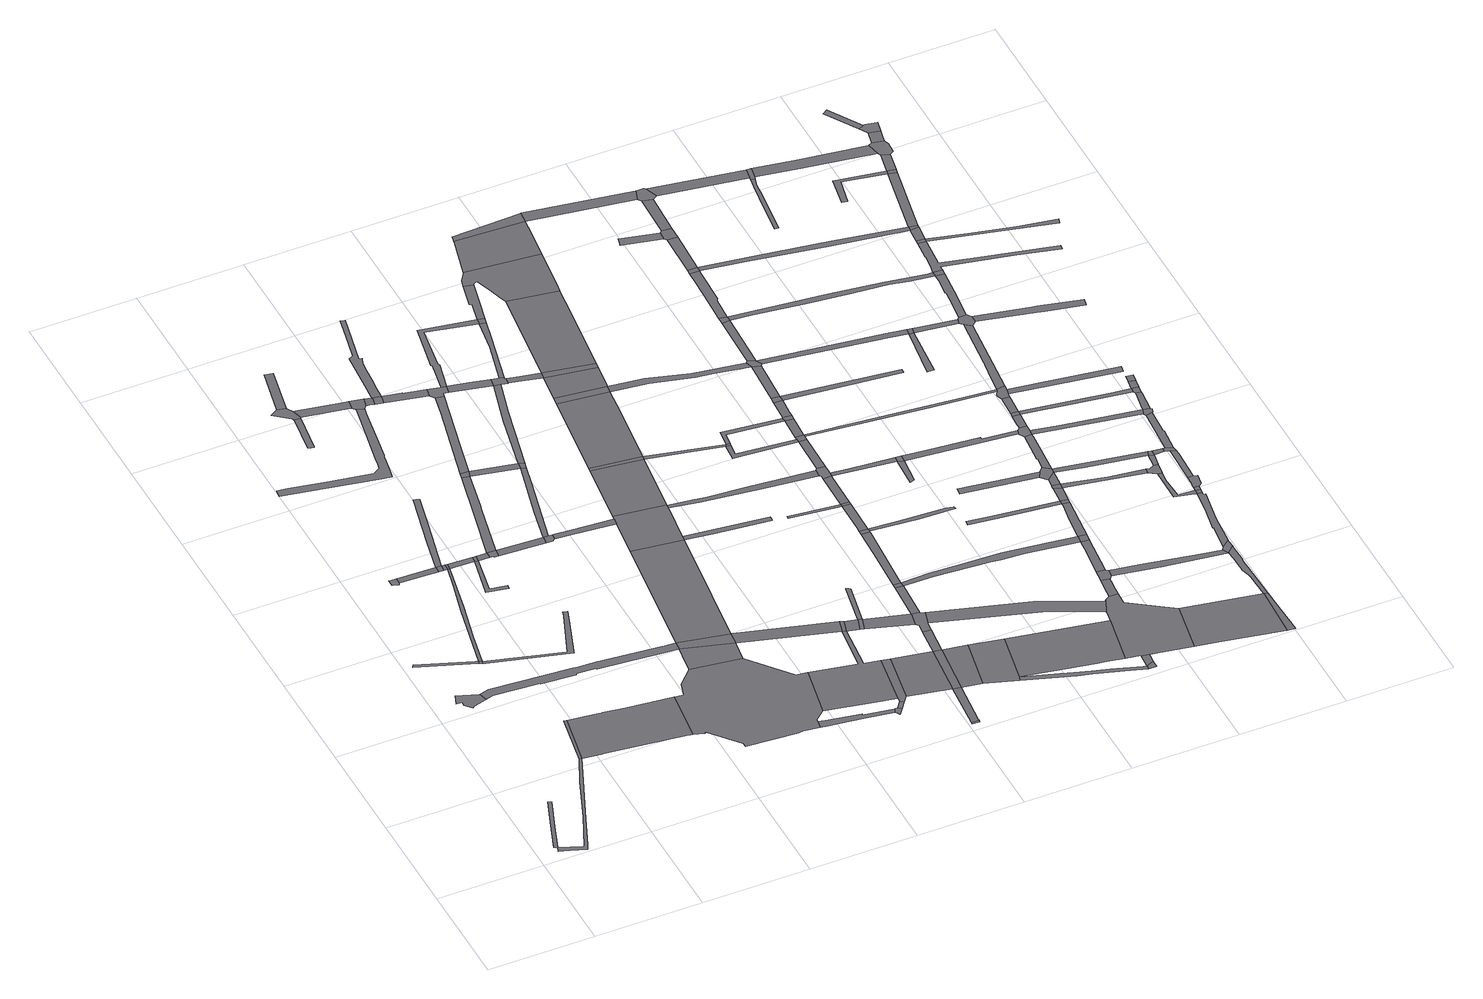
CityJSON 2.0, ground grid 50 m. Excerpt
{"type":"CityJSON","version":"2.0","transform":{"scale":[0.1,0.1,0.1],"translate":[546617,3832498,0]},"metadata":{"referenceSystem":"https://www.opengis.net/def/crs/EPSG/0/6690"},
"CityObjects":{
"road1":{"type":"Road","attributes":{"RoadStructureAttribute.sectionType":"1"},"geometry":[{"type":"MultiSurface","lod":"1","boundaries":[[[0,1,2,3,4,5,6]]]}]},
"road2":{"type":"Road","attributes":{"RoadStructureAttribute.sectionType":"1"},"geometry":[{"type":"MultiSurface","lod":"1","boundaries":[[[7,8,9,10,11,12,13,6,14,15,16,17,18,19,20]]]}]},
"road3":{"type":"Road","geometry":[{"type":"MultiSurface","lod":"1","boundaries":[[[21,22,23,24,25,26,27,28,29]]]}]},
"road4":{"type":"Road","attributes":{"RoadStructureAttribute.sectionType":"1"},"geometry":[{"type":"MultiSurface","lod":"1","boundaries":[[[30,31,32,33,34,35]]]}]},
"road5":{"type":"Road","geometry":[{"type":"MultiSurface","lod":"1","boundaries":[[[36,7,20,37,38]]]}]},
"road6":{"type":"Road","geometry":[{"type":"MultiSurface","lod":"1","boundaries":[[[35,34,39,40]]]}]},
"road7":{"type":"Road","geometry":[{"type":"MultiSurface","lod":"1","boundaries":[[[41,42,43,44,45,46]]]}]},
"road8":{"type":"Road","attributes":{"RoadStructureAttribute.sectionType":"1"},"geometry":[{"type":"MultiSurface","lod":"1","boundaries":[[[47,48,49,35,40,50,51,52]]]}]},
"road9":{"type":"Road","attributes":{"RoadStructureAttribute.sectionType":"1"},"geometry":[{"type":"MultiSurface","lod":"1","boundaries":[[[46,45,53,54,55,56]]]}]},
"road10":{"type":"Road","attributes":{"RoadStructureAttribute.sectionType":"1"},"geometry":[{"type":"MultiSurface","lod":"1","boundaries":[[[57,58,59,60,61,38,37,62,63,64,65,66,67,68]]]}]},
"road11":{"type":"Road","attributes":{"RoadStructureAttribute.sectionType":"1"},"geometry":[{"type":"MultiSurface","lod":"1","boundaries":[[[69,70,71,72,73,74,75,76,77,40,39]]]}]},
"road12":{"type":"Road","geometry":[{"type":"MultiSurface","lod":"1","boundaries":[[[56,55,78,79]]]}]},
"road13":{"type":"Road","attributes":{"RoadStructureAttribute.sectionType":"1"},"geometry":[{"type":"MultiSurface","lod":"1","boundaries":[[[80,81,82,83,84,85,86,87,88,29,28,89,90,91,92,93,94,95,96,97,98,99,100,101,102,103,104,105]]]}]},
"road14":{"type":"Road","attributes":{"RoadStructureAttribute.sectionType":"1"},"geometry":[{"type":"MultiSurface","lod":"1","boundaries":[[[106,79,78,47,107]]]}]},
"road15":{"type":"Road","geometry":[{"type":"MultiSurface","lod":"1","boundaries":[[[107,47,52,108]]]}]},
"road16":{"type":"Road","attributes":{"RoadStructureAttribute.sectionType":"1"},"geometry":[{"type":"MultiSurface","lod":"1","boundaries":[[[108,52,109,110,111]]]}]},
"road17":{"type":"Road","attributes":{"RoadStructureAttribute.sectionType":"1"},"geometry":[{"type":"MultiSurface","lod":"1","boundaries":[[[112,113,114,115,116,56,79]]]}]},
"road18":{"type":"Road","attributes":{"RoadStructureAttribute.sectionType":"1"},"geometry":[{"type":"MultiSurface","lod":"1","boundaries":[[[117,118,119,120,121,122,123,124,125,126,127,128,129,130,131,132,133,134,135,136,137]]]}]},
"road19":{"type":"Road","attributes":{"RoadStructureAttribute.sectionType":"1"},"geometry":[{"type":"MultiSurface","lod":"1","boundaries":[[[110,138,139,140,141,142,143]]]}]},
"road20":{"type":"Road","geometry":[{"type":"MultiSurface","lod":"1","boundaries":[[[111,110,143,144]]]}]},
"road21":{"type":"Road","geometry":[{"type":"MultiSurface","lod":"1","boundaries":[[[145,146,147,148,149,150]]]}]},
"road22":{"type":"Road","geometry":[{"type":"MultiSurface","lod":"1","boundaries":[[[151,152,153,154,145,150,155,156,157,158]]]}]},
"road23":{"type":"Road","attributes":{"RoadStructureAttribute.sectionType":"1"},"geometry":[{"type":"MultiSurface","lod":"1","boundaries":[[[159,144,143,160,161]]]}]},
"road24":{"type":"Road","geometry":[{"type":"MultiSurface","lod":"1","boundaries":[[[161,160,162,163,164,165,166]]]}]},
"road25":{"type":"Road","attributes":{"RoadStructureAttribute.sectionType":"1"},"geometry":[{"type":"MultiSurface","lod":"1","boundaries":[[[167,168,151,158]]]}]},
"road26":{"type":"Road","attributes":{"RoadStructureAttribute.sectionType":"1"},"geometry":[{"type":"MultiSurface","lod":"1","boundaries":[[[169,157,156,170,171,172]]]}]},
"road27":{"type":"Road","attributes":{"RoadStructureAttribute.sectionType":"1"},"geometry":[{"type":"MultiSurface","lod":"1","boundaries":[[[166,165,173,174]]]}]},
"road28":{"type":"Road","attributes":{"RoadStructureAttribute.sectionType":"1"},"geometry":[{"type":"MultiSurface","lod":"1","boundaries":[[[175,176,161,166,177,178,179]]]}]},
"road29":{"type":"Road","geometry":[{"type":"MultiSurface","lod":"1","boundaries":[[[180,181,182,183,184,185,68,67,186,187,188,189,190,191,192,193,194,195,196,197,198,199,200,201,202,203]]]}]},
"road30":{"type":"Road","geometry":[{"type":"MultiSurface","lod":"1","boundaries":[[[204,172,171,205,117,137,206,207,208]]]}]},
"road31":{"type":"Road","geometry":[{"type":"MultiSurface","lod":"1","boundaries":[[[174,173,209,210,211,212,213,214,215,216]]]}]},
"road32":{"type":"Road","geometry":[{"type":"MultiSurface","lod":"1","boundaries":[[[217,175,179,218]]]}]},
"road33":{"type":"Road","attributes":{"function":"3","RoadStructureAttribute.sectionType":"1"},"geometry":[{"type":"MultiSurface","lod":"1","boundaries":[[[104,219,180,203,220,221]]]}]},
"road34":{"type":"Road","attributes":{"RoadStructureAttribute.sectionType":"1"},"geometry":[{"type":"MultiSurface","lod":"1","boundaries":[[[208,207,222,223,224]]]}]},
"road35":{"type":"Road","geometry":[{"type":"MultiSurface","lod":"1","boundaries":[[[105,104,221,225]]]}]},
"road36":{"type":"Road","geometry":[{"type":"MultiSurface","lod":"1","boundaries":[[[224,223,226,227]]]}]},
"road37":{"type":"Road","attributes":{"RoadStructureAttribute.sectionType":"1"},"geometry":[{"type":"MultiSurface","lod":"1","boundaries":[[[228,229,174,216,230,231,232]]]}]},
"road38":{"type":"Road","attributes":{"RoadStructureAttribute.sectionType":"1"},"geometry":[{"type":"MultiSurface","lod":"1","boundaries":[[[218,179,228,233]]]}]},
"road39":{"type":"Road","attributes":{"RoadStructureAttribute.sectionType":"1"},"geometry":[{"type":"MultiSurface","lod":"1","boundaries":[[[234,235,217,218,236,237]]]}]},
"road40":{"type":"Road","attributes":{"RoadStructureAttribute.sectionType":"1"},"geometry":[{"type":"MultiSurface","lod":"1","boundaries":[[[238,239,215,214,240,241,242,243]]]}]},
"road41":{"type":"Road","attributes":{"RoadStructureAttribute.sectionType":"1"},"geometry":[{"type":"MultiSurface","lod":"1","boundaries":[[[244,245,227,226,246,247]]]}]},
"road42":{"type":"Road","attributes":{"RoadStructureAttribute.sectionType":"1"},"geometry":[{"type":"MultiSurface","lod":"1","boundaries":[[[248,249,250,251,252,253,254,255,256,257,258,259,260,261,262,263,264,265,266,224,227]]]}]},
"road43":{"type":"Road","attributes":{"function":"3","RoadStructureAttribute.sectionType":"1"},"geometry":[{"type":"MultiSurface","lod":"1","boundaries":[[[267,268,105,225,269,270,271,272]]]}]},
"road44":{"type":"Road","geometry":[{"type":"MultiSurface","lod":"1","boundaries":[[[273,274,275,196,195,276,277,278,279,280]]]}]},
"road45":{"type":"Road","geometry":[{"type":"MultiSurface","lod":"1","boundaries":[[[233,228,232,281]]]}]},
"road46":{"type":"Road","geometry":[{"type":"MultiSurface","lod":"1","boundaries":[[[247,246,282,234,237,283,284,285,286,287]]]}]},
"road47":{"type":"Road","attributes":{"RoadStructureAttribute.sectionType":"1"},"geometry":[{"type":"MultiSurface","lod":"1","boundaries":[[[288,289,290,200,199,291,292,293,294,295,296]]]}]},
"road48":{"type":"Road","attributes":{"RoadStructureAttribute.sectionType":"1"},"geometry":[{"type":"MultiSurface","lod":"1","boundaries":[[[297,225,221,298,299,288,300]]]}]},
"road49":{"type":"Road","geometry":[{"type":"MultiSurface","lod":"1","boundaries":[[[301,280,279,302,303,304,305]]]}]},
"road50":{"type":"Road","geometry":[{"type":"MultiSurface","lod":"1","boundaries":[[[306,243,242,307,267,272,308,309,310,311,312,313]]]}]},
"road51":{"type":"Road","attributes":{"RoadStructureAttribute.sectionType":"1"},"geometry":[{"type":"MultiSurface","lod":"1","boundaries":[[[314,315,233,281,316,317,318]]]}]},
"road52":{"type":"Road","attributes":{"RoadStructureAttribute.sectionType":"1"},"geometry":[{"type":"MultiSurface","lod":"1","boundaries":[[[319,305,304,320]]]}]},
"road53":{"type":"Road","attributes":{"RoadStructureAttribute.sectionType":"1"},"geometry":[{"type":"MultiSurface","lod":"1","boundaries":[[[321,322,286,285,323,324,325]]]}]},
"road54":{"type":"Road","attributes":{"function":"3","RoadStructureAttribute.sectionType":"1"},"geometry":[{"type":"MultiSurface","lod":"1","boundaries":[[[326,306,313,327,328]]]}]},
"road55":{"type":"Road","geometry":[{"type":"MultiSurface","lod":"1","boundaries":[[[293,292,329,319,320,330,331,332]]]}]},
"road56":{"type":"Road","geometry":[{"type":"MultiSurface","lod":"1","boundaries":[[[333,325,324,314,318,334,335,336,337,338,339]]]}]},
"road57":{"type":"Road","attributes":{"RoadStructureAttribute.sectionType":"1"},"geometry":[{"type":"MultiSurface","lod":"1","boundaries":[[[340,341,342,343,344,287,286,345,346,347,348,349,350,351]]]}]},
"road58":{"type":"Road","geometry":[{"type":"MultiSurface","lod":"1","boundaries":[[[352,326,328,353]]]}]},
"road59":{"type":"Road","geometry":[{"type":"MultiSurface","lod":"1","boundaries":[[[300,288,296,354]]]}]},
"road60":{"type":"Road","geometry":[{"type":"MultiSurface","lod":"1","boundaries":[[[355,356,357,358]]]}]},
"road61":{"type":"Road","attributes":{"RoadStructureAttribute.sectionType":"1"},"geometry":[{"type":"MultiSurface","lod":"1","boundaries":[[[359,354,296,360,361,362]]]}]},
"road62":{"type":"Road","attributes":{"RoadStructureAttribute.sectionType":"1"},"geometry":[{"type":"MultiSurface","lod":"1","boundaries":[[[332,331,363,364,365]]]}]},
"road63":{"type":"Road","attributes":{"RoadStructureAttribute.sectionType":"1"},"geometry":[{"type":"MultiSurface","lod":"1","boundaries":[[[364,366,355,358,367,368,369]]]}]},
"road64":{"type":"Road","attributes":{"RoadStructureAttribute.sectionType":"1"},"geometry":[{"type":"MultiSurface","lod":"1","boundaries":[[[370,371,372,373,308,272]]]}]},
"road65":{"type":"Road","geometry":[{"type":"MultiSurface","lod":"1","boundaries":[[[362,361,374,375]]]}]},
"road66":{"type":"Road","attributes":{"RoadStructureAttribute.sectionType":"1"},"geometry":[{"type":"MultiSurface","lod":"1","boundaries":[[[376,377,378,336,335,379,380,381,382]]]}]},
"road67":{"type":"Road","attributes":{"function":"3","RoadStructureAttribute.sectionType":"1"},"geometry":[{"type":"MultiSurface","lod":"1","boundaries":[[[383,384,352,353,385,386]]]}]},
"road68":{"type":"Road","attributes":{"RoadStructureAttribute.sectionType":"1"},"geometry":[{"type":"MultiSurface","lod":"1","boundaries":[[[350,387,388,339,338,389,390]]]}]},
"road69":{"type":"Road","geometry":[{"type":"MultiSurface","lod":"1","boundaries":[[[391,392,393,394,362,375]]]}]},
"road70":{"type":"Road","geometry":[{"type":"MultiSurface","lod":"1","boundaries":[[[365,364,369,395,396]]]}]},
"road71":{"type":"Road","attributes":{"RoadStructureAttribute.sectionType":"1"},"geometry":[{"type":"MultiSurface","lod":"1","boundaries":[[[375,374,397,398]]]}]},
"road72":{"type":"Road","geometry":[{"type":"MultiSurface","lod":"1","boundaries":[[[399,400,383,386,401,402]]]}]},
"road73":{"type":"Road","geometry":[{"type":"MultiSurface","lod":"1","boundaries":[[[351,350,390,403]]]}]},
"road74":{"type":"Road","attributes":{"function":"3","RoadStructureAttribute.sectionType":"1"},"geometry":[{"type":"MultiSurface","lod":"1","boundaries":[[[381,399,402,404,405]]]}]},
"road75":{"type":"Road","attributes":{"RoadStructureAttribute.sectionType":"1"},"geometry":[{"type":"MultiSurface","lod":"1","boundaries":[[[395,369,406,407]]]}]},
"road76":{"type":"Road","attributes":{"RoadStructureAttribute.sectionType":"1"},"geometry":[{"type":"MultiSurface","lod":"1","boundaries":[[[408,409,396,395,410]]]}]},
"road77":{"type":"Road","attributes":{"RoadStructureAttribute.sectionType":"1"},"geometry":[{"type":"MultiSurface","lod":"1","boundaries":[[[411,412,413,414,415,351,403,416,417]]]}]},
"road78":{"type":"Road","geometry":[{"type":"MultiSurface","lod":"1","boundaries":[[[382,381,405,418]]]}]},
"road79":{"type":"Road","attributes":{"RoadStructureAttribute.sectionType":"1"},"geometry":[{"type":"MultiSurface","lod":"1","boundaries":[[[353,328,419,420,421]]]}]},
"road80":{"type":"Road","attributes":{"RoadStructureAttribute.sectionType":"1"},"geometry":[{"type":"MultiSurface","lod":"1","boundaries":[[[422,423,424,425,312,311,426,427,428,429]]]}]},
"road81":{"type":"Road","geometry":[{"type":"MultiSurface","lod":"1","boundaries":[[[398,397,430,408,410,431,432,433,434,435]]]}]},
"road82":{"type":"Road","attributes":{"RoadStructureAttribute.sectionType":"1"},"geometry":[{"type":"MultiSurface","lod":"1","boundaries":[[[436,435,434,437,438]]]}]},
"road83":{"type":"Road","geometry":[{"type":"MultiSurface","lod":"1","boundaries":[[[407,406,439,440,441]]]}]},
"road84":{"type":"Road","attributes":{"function":"3","RoadStructureAttribute.sectionType":"1"},"geometry":[{"type":"MultiSurface","lod":"1","boundaries":[[[442,443,444,445,382,418,446,447,448,449,450]]]}]},
"road85":{"type":"Road","geometry":[{"type":"MultiSurface","lod":"1","boundaries":[[[451,436,438,452]]]}]},
"road86":{"type":"Road","geometry":[{"type":"MultiSurface","lod":"1","boundaries":[[[453,454,455,456,457,458]]]}]},
"road87":{"type":"Road","attributes":{"RoadStructureAttribute.sectionType":"1"},"geometry":[{"type":"MultiSurface","lod":"1","boundaries":[[[459,460,451,452,461,462]]]}]},
"road88":{"type":"Road","geometry":[{"type":"MultiSurface","lod":"1","boundaries":[[[421,420,463,464]]]}]},
"road89":{"type":"Road","attributes":{"function":"3","RoadStructureAttribute.sectionType":"1"},"geometry":[{"type":"MultiSurface","lod":"1","boundaries":[[[465,466,467,411,417,468,469,470,471,472,442,450,473,474,475,476]]]}]},
"road90":{"type":"Road","geometry":[{"type":"MultiSurface","lod":"1","boundaries":[[[477,459,462,478,479]]]}]},
"road91":{"type":"Road","attributes":{"RoadStructureAttribute.sectionType":"1"},"geometry":[{"type":"MultiSurface","lod":"1","boundaries":[[[457,480,477,479,481]]]}]},
"road92":{"type":"Road","attributes":{"RoadStructureAttribute.sectionType":"1"},"geometry":[{"type":"MultiSurface","lod":"1","boundaries":[[[420,482,483,484,485,463]]]}]},
"road93":{"type":"Road","geometry":[{"type":"MultiSurface","lod":"1","boundaries":[[[486,487,488,465,476,489,490,491,492]]]}]},
"road94":{"type":"Road","geometry":[{"type":"MultiSurface","lod":"1","boundaries":[[[458,457,481,493]]]}]},
"road95":{"type":"Road","attributes":{"RoadStructureAttribute.sectionType":"1"},"geometry":[{"type":"MultiSurface","lod":"1","boundaries":[[[494,495,496,497,498,440,439,499,500,501,502,503,504]]]}]},
"road96":{"type":"Road","attributes":{"RoadStructureAttribute.sectionType":"1"},"geometry":[{"type":"MultiSurface","lod":"1","boundaries":[[[505,506,402,401,507,508,509,510,511]]]}]},
"road97":{"type":"Road","attributes":{"RoadStructureAttribute.sectionType":"1"},"geometry":[{"type":"MultiSurface","lod":"1","boundaries":[[[512,458,493,513,514]]]}]},
"road98":{"type":"Road","attributes":{"RoadStructureAttribute.sectionType":"1"},"geometry":[{"type":"MultiSurface","lod":"1","boundaries":[[[515,421,464,516,517,518]]]}]},
"road99":{"type":"Road","geometry":[{"type":"MultiSurface","lod":"1","boundaries":[[[519,520,521,486,492]]]}]},
"road100":{"type":"Road","geometry":[{"type":"MultiSurface","lod":"1","boundaries":[[[522,523,524,429,428,525,526,512,514,527,528,529]]]}]},
"road101":{"type":"Road","attributes":{"RoadStructureAttribute.sectionType":"1"},"geometry":[{"type":"MultiSurface","lod":"1","boundaries":[[[441,440,530,531,532,533,534,535]]]}]},
"road102":{"type":"Road","attributes":{"RoadStructureAttribute.sectionType":"1"},"geometry":[{"type":"MultiSurface","lod":"1","boundaries":[[[536,537,432,431,538,539,540,541,542]]]}]},
"road103":{"type":"Road","attributes":{"RoadStructureAttribute.sectionType":"1"},"geometry":[{"type":"MultiSurface","lod":"1","boundaries":[[[483,543,522,529,544]]]}]},
"road104":{"type":"Road","geometry":[{"type":"MultiSurface","lod":"1","boundaries":[[[545,484,483,544,546,547,548]]]}]},
"road105":{"type":"Road","attributes":{"RoadStructureAttribute.sectionType":"1"},"geometry":[{"type":"MultiSurface","lod":"1","boundaries":[[[549,550,551,552,553,479,478]]]}]},
"road106":{"type":"Road","attributes":{"RoadStructureAttribute.sectionType":"1"},"geometry":[{"type":"MultiSurface","lod":"1","boundaries":[[[517,554,545,548,555,556]]]}]},
"road107":{"type":"Road","geometry":[{"type":"MultiSurface","lod":"1","boundaries":[[[557,518,517,556,558]]]}]},
"road108":{"type":"Road","attributes":{"RoadStructureAttribute.sectionType":"1"},"geometry":[{"type":"MultiSurface","lod":"1","boundaries":[[[559,560,561,562,563,452,438,564,565,566,567,568,569,570]]]}]},
"road109":{"type":"Road","attributes":{"RoadStructureAttribute.sectionType":"1"},"geometry":[{"type":"MultiSurface","lod":"1","boundaries":[[[571,572,557,558,573,574]]]}]},
"road110":{"type":"Road","attributes":{"RoadStructureAttribute.sectionType":"1"},"geometry":[{"type":"MultiSurface","lod":"1","boundaries":[[[575,527,514,576,577]]]}]},
"road111":{"type":"Road","geometry":[{"type":"MultiSurface","lod":"1","boundaries":[[[578,571,574,579]]]}]},
"road112":{"type":"Road","geometry":[{"type":"MultiSurface","lod":"1","boundaries":[[[580,504,503,581]]]}]},
"road113":{"type":"Road","attributes":{"RoadStructureAttribute.sectionType":"1"},"geometry":[{"type":"MultiSurface","lod":"1","boundaries":[[[510,578,579,582]]]}]},
"road114":{"type":"Road","attributes":{"RoadStructureAttribute.sectionType":"1"},"geometry":[{"type":"MultiSurface","lod":"1","boundaries":[[[583,584,504,580,585]]]}]},
"road115":{"type":"Road","geometry":[{"type":"MultiSurface","lod":"1","boundaries":[[[586,587,588,511,510,582,589,590,591]]]}]},
"road116":{"type":"Road","geometry":[{"type":"MultiSurface","lod":"1","boundaries":[[[576,592,593,594]]]}]},
"road117":{"type":"Road","geometry":[{"type":"MultiSurface","lod":"1","boundaries":[[[577,576,594,595]]]}]},
"road118":{"type":"Road","attributes":{"RoadStructureAttribute.sectionType":"1"},"geometry":[{"type":"MultiSurface","lod":"1","boundaries":[[[596,597,586,591]]]}]},
"road119":{"type":"Road","geometry":[{"type":"MultiSurface","lod":"1","boundaries":[[[598,597,596,599]]]}]},
"road120":{"type":"Road","geometry":[{"type":"MultiSurface","lod":"1","boundaries":[[[600,542,541,601,602,535,534,603,583,585,604,605,606,607,608,609,610,611,612,613]]]}]},
"road121":{"type":"Road","attributes":{"RoadStructureAttribute.sectionType":"1"},"geometry":[{"type":"MultiSurface","lod":"1","boundaries":[[[614,519,492,615,616]]]}]},
"road122":{"type":"Road","geometry":[{"type":"MultiSurface","lod":"1","boundaries":[[[617,618,619,600,613,620,621,622,623]]]}]},
"road123":{"type":"Road","attributes":{"RoadStructureAttribute.sectionType":"1"},"geometry":[{"type":"MultiSurface","lod":"1","boundaries":[[[624,625,626,627,598,599,628,629,630,631,632,633,634,635]]]}]},
"road124":{"type":"Road","attributes":{"RoadStructureAttribute.sectionType":"1"},"geometry":[{"type":"MultiSurface","lod":"1","boundaries":[[[636,637,638,639,640,641,642]]]}]},
"road125":{"type":"Road","geometry":[{"type":"MultiSurface","lod":"1","boundaries":[[[643,644,645,646,647]]]}]},
"road126":{"type":"Road","attributes":{"RoadStructureAttribute.sectionType":"1"},"geometry":[{"type":"MultiSurface","lod":"1","boundaries":[[[648,649,650,651,579,574]]]}]},
"road127":{"type":"Road","geometry":[{"type":"MultiSurface","lod":"1","boundaries":[[[652,653,617,623,654,655,656,657,658]]]}]},
"road128":{"type":"Road","geometry":[{"type":"MultiSurface","lod":"1","boundaries":[[[659,624,635,660]]]}]},
"road129":{"type":"Road","attributes":{"RoadStructureAttribute.sectionType":"1"},"geometry":[{"type":"MultiSurface","lod":"1","boundaries":[[[569,661,652,658,662,663]]]}]},
"road130":{"type":"Road","attributes":{"RoadStructureAttribute.sectionType":"1"},"geometry":[{"type":"MultiSurface","lod":"1","boundaries":[[[664,659,660,665,666]]]}]},
"road131":{"type":"Road","attributes":{"RoadStructureAttribute.sectionType":"1"},"geometry":[{"type":"MultiSurface","lod":"1","boundaries":[[[667,668,669,548,547,670,671,672,673]]]}]},
"road132":{"type":"Road","attributes":{"RoadStructureAttribute.sectionType":"1"},"geometry":[{"type":"MultiSurface","lod":"1","boundaries":[[[674,675,676,677]]]}]},
"road133":{"type":"Road","geometry":[{"type":"MultiSurface","lod":"1","boundaries":[[[570,569,663,678]]]}]},
"road134":{"type":"Road","geometry":[{"type":"MultiSurface","lod":"1","boundaries":[[[679,647,646,664,666,680]]]}]},
"road135":{"type":"Road","attributes":{"RoadStructureAttribute.sectionType":"1"},"geometry":[{"type":"MultiSurface","lod":"1","boundaries":[[[681,682,683,595,594,684,685]]]}]},
"road136":{"type":"Road","attributes":{"RoadStructureAttribute.sectionType":"1"},"geometry":[{"type":"MultiSurface","lod":"1","boundaries":[[[686,590,589,687,688,689]]]}]},
"road137":{"type":"Road","attributes":{"RoadStructureAttribute.sectionType":"1"},"geometry":[{"type":"MultiSurface","lod":"1","boundaries":[[[641,690,691,570,678,692,693]]]}]},
"road138":{"type":"Road","attributes":{"RoadStructureAttribute.sectionType":"1"},"geometry":[{"type":"MultiSurface","lod":"1","boundaries":[[[694,679,680,695]]]}]},
"road139":{"type":"Road","geometry":[{"type":"MultiSurface","lod":"1","boundaries":[[[616,615,694,695,696,697,698,699]]]}]},
"road140":{"type":"Road","geometry":[{"type":"MultiSurface","lod":"1","boundaries":[[[642,641,693,700]]]}]},
"road141":{"type":"Road","attributes":{"RoadStructureAttribute.sectionType":"1"},"geometry":[{"type":"MultiSurface","lod":"1","boundaries":[[[701,609,608,607,606,702,703,704,705]]]}]},
"road142":{"type":"Road","attributes":{"RoadStructureAttribute.sectionType":"1"},"geometry":[{"type":"MultiSurface","lod":"1","boundaries":[[[706,642,700,707]]]}]},
"road143":{"type":"Road","geometry":[{"type":"MultiSurface","lod":"1","boundaries":[[[708,709,706,707,710]]]}]},
"road144":{"type":"Road","attributes":{"RoadStructureAttribute.sectionType":"1"},"geometry":[{"type":"MultiSurface","lod":"1","boundaries":[[[711,712,708,710]]]}]},
"road145":{"type":"Road","geometry":[{"type":"MultiSurface","lod":"1","boundaries":[[[713,677,676,712,711,714]]]}]},
"road146":{"type":"Road","attributes":{"RoadStructureAttribute.sectionType":"1"},"geometry":[{"type":"MultiSurface","lod":"1","boundaries":[[[715,716,717,656,655,718,719,720]]]}]},
"road147":{"type":"Road","attributes":{"RoadStructureAttribute.sectionType":"1"},"geometry":[{"type":"MultiSurface","lod":"1","boundaries":[[[721,722,723,713,714,724,725]]]}]},
"road148":{"type":"Road","attributes":{"RoadStructureAttribute.sectionType":"1"},"geometry":[{"type":"MultiSurface","lod":"1","boundaries":[[[726,727,728,599,596,729,730,731,732,733,734,735]]]}]},
"road149":{"type":"Road","geometry":[{"type":"MultiSurface","lod":"1","boundaries":[[[736,685,684,721,725,737,738]]]}]},
"road150":{"type":"Road","geometry":[{"type":"MultiSurface","lod":"1","boundaries":[[[739,740,741,742]]]}]},
"road151":{"type":"Road","geometry":[{"type":"MultiSurface","lod":"1","boundaries":[[[705,704,743,744]]]}]},
"road152":{"type":"Road","attributes":{"RoadStructureAttribute.sectionType":"1"},"geometry":[{"type":"MultiSurface","lod":"1","boundaries":[[[745,746,736,738,747,748]]]}]},
"road153":{"type":"Road","attributes":{"RoadStructureAttribute.sectionType":"1"},"geometry":[{"type":"MultiSurface","lod":"1","boundaries":[[[697,696,749,750]]]}]},
"road154":{"type":"Road","geometry":[{"type":"MultiSurface","lod":"1","boundaries":[[[751,745,748,752]]]}]},
"road155":{"type":"Road","attributes":{"RoadStructureAttribute.sectionType":"1"},"geometry":[{"type":"MultiSurface","lod":"1","boundaries":[[[753,710,707,754,755,756]]]}]},
"road156":{"type":"Road","attributes":{"RoadStructureAttribute.sectionType":"1"},"geometry":[{"type":"MultiSurface","lod":"1","boundaries":[[[757,751,752,758,759]]]}]},
"road157":{"type":"Road","geometry":[{"type":"MultiSurface","lod":"1","boundaries":[[[689,688,742,741,760]]]}]},
"road158":{"type":"Road","attributes":{"RoadStructureAttribute.sectionType":"1"},"geometry":[{"type":"MultiSurface","lod":"1","boundaries":[[[761,762,660,635,763,764,765,766,767]]]}]},
"road159":{"type":"Road","geometry":[{"type":"MultiSurface","lod":"1","boundaries":[[[768,769,673,672,770,771,757,759,772,773]]]}]},
"road160":{"type":"Road","attributes":{"RoadStructureAttribute.sectionType":"1"},"geometry":[{"type":"MultiSurface","lod":"1","boundaries":[[[774,775,776,777,778,779,780,719,781,782,783,784,705,744]]]}]},
"road161":{"type":"Road","attributes":{"RoadStructureAttribute.sectionType":"1"},"geometry":[{"type":"MultiSurface","lod":"1","boundaries":[[[785,714,711,786,787,788]]]}]},
"road162":{"type":"Road","geometry":[{"type":"MultiSurface","lod":"1","boundaries":[[[789,790,791,720,719,780,792]]]}]},
"road163":{"type":"Road","attributes":{"RoadStructureAttribute.sectionType":"1"},"geometry":[{"type":"MultiSurface","lod":"1","boundaries":[[[793,794,795,796,797,798,799,800,801]]]}]},
"road164":{"type":"Road","attributes":{"RoadStructureAttribute.sectionType":"1"},"geometry":[{"type":"MultiSurface","lod":"1","boundaries":[[[802,760,741,803,804,805,806]]]}]},
"road165":{"type":"Road","attributes":{"RoadStructureAttribute.sectionType":"1"},"geometry":[{"type":"MultiSurface","lod":"1","boundaries":[[[807,808,809,810,811,812,673,769,813]]]}]},
"road166":{"type":"Road","attributes":{"RoadStructureAttribute.sectionType":"1"},"geometry":[{"type":"MultiSurface","lod":"1","boundaries":[[[814,815,816,817,818,791,790,819,820,821,822]]]}]},
"road167":{"type":"Road","attributes":{"RoadStructureAttribute.sectionType":"1"},"geometry":[{"type":"MultiSurface","lod":"1","boundaries":[[[823,824,737,725,825,826,827]]]}]},
"road168":{"type":"Road","geometry":[{"type":"MultiSurface","lod":"1","boundaries":[[[828,829,756,755,830,831,832]]]}]},
"road169":{"type":"Road","geometry":[{"type":"MultiSurface","lod":"1","boundaries":[[[750,749,793,801,833,834]]]}]},
"road170":{"type":"Road","attributes":{"RoadStructureAttribute.sectionType":"1"},"geometry":[{"type":"MultiSurface","lod":"1","boundaries":[[[830,835,836,814,837,838,839,840,831]]]}]},
"road171":{"type":"Road","attributes":{"RoadStructureAttribute.sectionType":"1"},"geometry":[{"type":"MultiSurface","lod":"1","boundaries":[[[787,828,832,841]]]}]},
"road172":{"type":"Road","attributes":{"RoadStructureAttribute.sectionType":"1"},"geometry":[{"type":"MultiSurface","lod":"1","boundaries":[[[842,843,752,748,844,845,846]]]}]},
"road173":{"type":"Road","geometry":[{"type":"MultiSurface","lod":"1","boundaries":[[[847,848,849,850,806,805,807,813,851,852,853,854]]]}]},
"road174":{"type":"Road","geometry":[{"type":"MultiSurface","lod":"1","boundaries":[[[837,814,822,855]]]}]},
"road175":{"type":"Road","attributes":{"RoadStructureAttribute.sectionType":"1"},"geometry":[{"type":"MultiSurface","lod":"1","boundaries":[[[856,857,837,855,858,859]]]}]},
"road176":{"type":"Road","geometry":[{"type":"MultiSurface","lod":"1","boundaries":[[[788,787,841,860]]]}]},
"road177":{"type":"Road","geometry":[{"type":"MultiSurface","lod":"1","boundaries":[[[861,862,863,864,865,856,859,866,867,868,869]]]}]},
"road178":{"type":"Road","attributes":{"RoadStructureAttribute.sectionType":"1"},"geometry":[{"type":"MultiSurface","lod":"1","boundaries":[[[860,841,870,871]]]}]},
"road179":{"type":"Road","attributes":{"RoadStructureAttribute.sectionType":"1"},"geometry":[{"type":"MultiSurface","lod":"1","boundaries":[[[872,773,772,873,874]]]}]},
"road180":{"type":"Road","attributes":{"RoadStructureAttribute.sectionType":"1"},"geometry":[{"type":"MultiSurface","lod":"1","boundaries":[[[875,861,869,876,877]]]}]},
"road181":{"type":"Road","attributes":{"RoadStructureAttribute.sectionType":"1"},"geometry":[{"type":"MultiSurface","lod":"1","boundaries":[[[734,878,879,880,881,850,849,882,883,884]]]}]},
"road182":{"type":"Road","geometry":[{"type":"MultiSurface","lod":"1","boundaries":[[[871,870,875,877,885,886,887]]]}]},
"road183":{"type":"Road","geometry":[{"type":"MultiSurface","lod":"1","boundaries":[[[735,734,884,888]]]}]},
"road184":{"type":"Road","attributes":{"RoadStructureAttribute.sectionType":"1"},"geometry":[{"type":"MultiSurface","lod":"1","boundaries":[[[889,890,891,892,893,894,887,886]]]}]},
"road185":{"type":"Road","geometry":[{"type":"MultiSurface","lod":"1","boundaries":[[[827,826,893,892,895,896,897]]]}]},
"road186":{"type":"Road","geometry":[{"type":"MultiSurface","lod":"1","boundaries":[[[898,899,900,901]]]}]},
"road187":{"type":"Road","attributes":{"RoadStructureAttribute.sectionType":"1"},"geometry":[{"type":"MultiSurface","lod":"1","boundaries":[[[902,834,833,903,904,905,906,907]]]}]},
"road188":{"type":"Road","attributes":{"RoadStructureAttribute.sectionType":"1"},"geometry":[{"type":"MultiSurface","lod":"1","boundaries":[[[908,909,827,897,910,911]]]}]},
"road189":{"type":"Road","attributes":{"RoadStructureAttribute.sectionType":"1"},"geometry":[{"type":"MultiSurface","lod":"1","boundaries":[[[912,913,766,914,898,901]]]}]},
"road190":{"type":"Road","geometry":[{"type":"MultiSurface","lod":"1","boundaries":[[[767,766,913,915]]]}]},
"road191":{"type":"Road","geometry":[{"type":"MultiSurface","lod":"1","boundaries":[[[846,845,908,911,916]]]}]},
"road192":{"type":"Road","attributes":{"RoadStructureAttribute.sectionType":"1"},"geometry":[{"type":"MultiSurface","lod":"1","boundaries":[[[917,918,919,854,853,920,921,922,923]]]}]},
"road193":{"type":"Road","attributes":{"RoadStructureAttribute.sectionType":"1"},"geometry":[{"type":"MultiSurface","lod":"1","boundaries":[[[924,846,916,925,926]]]}]},
"road194":{"type":"Road","attributes":{"RoadStructureAttribute.sectionType":"1"},"geometry":[{"type":"MultiSurface","lod":"1","boundaries":[[[927,928,929,930,931,932,933,934]]]}]},
"road195":{"type":"Road","geometry":[{"type":"MultiSurface","lod":"1","boundaries":[[[935,924,926,936]]]}]},
"road196":{"type":"Road","attributes":{"RoadStructureAttribute.sectionType":"1"},"geometry":[{"type":"MultiSurface","lod":"1","boundaries":[[[933,937,938,767,915,939]]]}]},
"road197":{"type":"Road","attributes":{"RoadStructureAttribute.sectionType":"1"},"geometry":[{"type":"MultiSurface","lod":"1","boundaries":[[[899,940,941,942,943,735,888,944,945,946,947,948,949,950,900]]]}]},
"road198":{"type":"Road","geometry":[{"type":"MultiSurface","lod":"1","boundaries":[[[934,933,939,951]]]}]},
"road199":{"type":"Road","attributes":{"RoadStructureAttribute.sectionType":"1"},"geometry":[{"type":"MultiSurface","lod":"1","boundaries":[[[952,934,951,953]]]}]},
"road200":{"type":"Road","attributes":{"RoadStructureAttribute.sectionType":"1"},"geometry":[{"type":"MultiSurface","lod":"1","boundaries":[[[954,955,901,900,956,957,958]]]}]},
"road201":{"type":"Road","geometry":[{"type":"MultiSurface","lod":"1","boundaries":[[[959,907,906,952,953,960,961,962]]]}]},
"road202":{"type":"Road","attributes":{"RoadStructureAttribute.sectionType":"1"},"geometry":[{"type":"MultiSurface","lod":"1","boundaries":[[[963,964,965,966,967]]]}]},
"road203":{"type":"Road","attributes":{"RoadStructureAttribute.sectionType":"1"},"geometry":[{"type":"MultiSurface","lod":"1","boundaries":[[[968,959,962,969,970]]]}]},
"road204":{"type":"Road","geometry":[{"type":"MultiSurface","lod":"1","boundaries":[[[971,967,966,968,970,972]]]}]}
},
"vertices":[
[147,202,0],[203,351,0],[195,354,0],[188,357,0],[142,240,0],[86,87,0],[101,77,0],
[424,550,0],[366,418,0],[365,417,0],[282,211,0],[207,39,0],[206,38,0],[203,39,0],[93,56,0],[115,48,0],[140,39,0],[211,13,0],[222,39,0],[286,192,0],[435,547,0],
[125,1135,0],[108,1089,0],[133,1085,0],[133,1064,0],[162,1034,0],[172,1043,0],[173,1043,0],[233,1059,0],[222,1100,0],
[298,1297,0],[52,1391,0],[42,1378,0],[172,1329,0],[304,1279,0],[310,1292,0],
[470,796,0],[435,548,0],[482,794,0],
[318,1274,0],[323,1287,0],
[198,1917,0],[186,1917,0],[187,1886,0],[216,1875,0],[220,1887,0],[221,1916,0],
[442,1878,0],[419,1775,0],[381,1618,0],[355,1445,0],[400,1633,0],[453,1878,0],
[223,1887,0],[327,1883,0],[401,1880,0],[403,1910,0],
[741,761,0],[642,774,0],[637,775,0],[561,784,0],[524,789,0],[450,546,0],[521,537,0],[536,536,0],[909,488,0],[914,487,0],[923,486,0],[955,734,0],
[331,1269,0],[696,1169,0],[700,1182,0],[758,1343,0],[785,1420,0],[765,1427,0],[756,1401,0],[672,1188,0],[326,1286,0],
[425,1879,0],[426,1909,0],
[1058,1047,0],[1049,1048,0],[755,1076,0],[739,1077,0],[666,1081,0],[664,1082,0],[650,1083,0],[270,1113,0],[228,1102,0],[272,1070,0],[483,1054,0],[484,1052,0],[643,1039,0],[648,1045,0],[649,1046,0],[736,1039,0],[737,1039,0],[738,1036,0],[740,1036,0],[741,1036,0],[969,1015,0],[971,1015,0],[1045,1008,0],[1054,1007,0],[1105,1002,0],[1109,1042,0],
[428,1909,0],[443,1908,0],
[454,1908,0],
[474,1878,0],[567,1874,0],[568,1903,0],
[489,2169,0],[527,2333,0],[514,2337,0],[501,2340,0],[438,2075,0],
[532,2963,0],[523,2916,0],[501,2800,0],[471,2649,0],[464,2612,0],[458,2585,0],[426,2562,0],[223,2600,0],[58,2631,0],[7,2640,0],[1,2603,0],[201,2565,0],[440,2519,0],[484,2510,0],[488,2529,0],[505,2612,0],[510,2641,0],[512,2649,0],[532,2758,0],[559,2922,0],[565,2953,0],
[525,1676,0],[625,1659,0],[626,1668,0],[627,1677,0],[547,1691,0],[583,1873,0],
[584,1903,0],
[267,3016,0],[243,2830,0],[256,2825,0],[269,2821,0],[269,2824,0],[296,3014,0],
[229,3105,0],[193,3084,0],[263,3025,0],[266,3018,0],[297,3016,0],[300,3018,0],[286,3067,0],[268,3097,0],
[630,1901,0],[635,1871,0],[636,1901,0],
[653,1871,0],[653,1865,0],[658,1865,0],[674,1864,0],[676,1900,0],
[316,3322,0],[277,3330,0],
[506,3027,0],[511,2981,0],[517,2979,0],[526,3024,0],
[889,1853,0],[893,1890,0],
[746,2381,0],[689,2134,0],[735,2165,0],[740,2180,0],[780,2373,0],
[1087,866,0],[1016,794,0],[1006,758,0],[997,729,0],[976,731,0],[969,732,0],[924,486,0],[973,470,0],[975,479,0],[996,454,0],[1091,342,0],[1092,320,0],[1330,302,0],[1336,304,0],[1354,308,0],[1427,297,0],[1433,335,0],[1434,346,0],[1459,366,0],[1482,386,0],[1530,634,0],[1477,644,0],[1454,672,0],[1321,832,0],
[577,3014,0],[531,2965,0],[567,2956,0],[578,2968,0],[588,3011,0],
[900,1853,0],[922,1853,0],[923,1853,0],[925,1856,0],[927,1859,0],[933,1861,0],[934,1889,0],[917,1889,0],
[752,2405,0],[790,2403,0],
[1094,918,0],[1335,926,0],[1337,936,0],
[595,2965,0],[615,2960,0],[624,3003,0],
[1343,997,0],
[655,2952,0],[664,2995,0],
[996,2328,0],[926,2050,0],[963,2079,0],[998,2229,0],[1020,2322,0],
[1000,2360,0],
[864,2888,0],[845,2796,0],[826,2556,0],[901,2880,0],
[1022,1883,0],[949,1888,0],[941,1860,0],[1014,1854,0],[1209,1835,0],[1213,1869,0],
[751,2975,0],[751,2977,0],[847,2911,0],[855,2952,0],
[665,3017,0],[666,3044,0],[672,3109,0],[677,3167,0],[682,3202,0],[684,3222,0],[692,3243,0],[694,3247,0],[681,3249,0],[679,3250,0],[734,3498,0],[723,3500,0],[712,3502,0],[693,3405,0],[666,3279,0],[644,3267,0],[643,3252,0],[632,3112,0],[624,3009,0],
[1186,1651,0],[1110,1042,0],[1407,1500,0],[1420,1609,0],[1421,1614,0],[1422,1621,0],
[1623,290,0],[1623,297,0],[1467,328,0],[1461,291,0],[1511,284,0],[1618,270,0],[1751,248,0],[1761,269,0],
[1027,2354,0],
[864,2889,0],[904,2890,0],[906,2900,0],[930,2895,0],[938,2935,0],[914,2940,0],
[1772,809,0],[1745,593,0],[1735,595,0],[1701,344,0],[1801,325,0],[1840,574,0],[1766,588,0],[1766,589,0],[1789,806,0],
[1349,996,0],[1338,935,0],[1772,810,0],[1789,871,0],
[1766,269,0],[1757,246,0],[1767,227,0],[1790,257,0],[1775,269,0],
[1215,1886,0],[1209,1832,0],[1425,1646,0],[1448,1823,0],[1448,1831,0],[1449,1834,0],[1451,1852,0],[1452,1856,0],
[1118,2851,0],[1060,2633,0],[1072,2549,0],[1103,2675,0],[1149,2848,0],
[1800,303,0],[1816,291,0],
[1037,2914,0],[946,2933,0],[1114,2856,0],[1118,2855,0],[1126,2894,0],
[1253,2189,0],[1488,2148,0],[1489,2159,0],
[1805,325,0],[1835,316,0],[1838,320,0],[1880,566,0],
[1152,2889,0],[1152,2847,0],[1181,2841,0],[1184,2872,0],[1180,2876,0],[1181,2879,0],[1162,2887,0],
[981,3310,0],[936,3085,0],[941,3080,0],[931,3025,0],[915,2944,0],[940,2940,0],[971,3072,0],[966,3080,0],[999,3285,0],[1081,3269,0],[1232,3235,0],[1239,3265,0],
[1255,2207,0],[1492,2177,0],
[1806,866,0],
[2017,53,0],[2015,43,0],[2049,39,0],[2050,49,0],
[1853,852,0],[1800,802,0],[1845,788,0],[1864,850,0],
[2035,281,0],[2035,279,0],[2063,531,0],
[2017,57,0],[2051,52,0],[2051,58,0],[2073,273,0],
[1550,1604,0],[1810,1574,0],[1812,1586,0],[1813,1599,0],
[1863,783,0],[1882,844,0],
[1245,2859,0],[1189,2871,0],[1187,2871,0],[1183,2841,0],[1238,2829,0],[1331,2809,0],[1335,2840,0],
[1309,2635,0],[1294,2518,0],[1534,2521,0],[1543,2609,0],
[1215,3120,0],[1209,3083,0],[1241,3136,0],[1263,3228,0],
[1923,1040,0],[1913,1045,0],[1903,1050,0],[1903,1047,0],
[2101,525,0],[2064,531,0],
[2070,719,0],[2083,787,0],
[1313,2672,0],[1310,2646,0],[1544,2609,0],[1550,2644,0],
[1270,3258,0],
[1550,2646,0],[1566,2770,0],
[2166,257,0],[2213,504,0],
[2077,661,0],[2077,659,0],[2116,657,0],
[1275,3479,0],[1248,3365,0],[1249,3364,0],[1257,3360,0],[1260,3358,0],[1292,3354,0],[1319,3469,0],
[1569,2796,0],
[1660,2122,0],[1835,2084,0],[1843,2096,0],
[1993,1795,0],[1816,1811,0],[1621,1827,0],[1573,1836,0],[1583,1811,0],[1876,1772,0],[2111,1747,0],[2111,1784,0],
[2081,705,0],[2122,704,0],[2141,769,0],[2121,775,0],[2121,780,0],[2084,787,0],
[2093,964,0],[2130,959,0],[2130,962,0],
[2314,208,0],[2321,229,0],[2368,475,0],
[1395,3318,0],[1390,3266,0],[1381,3205,0],[1336,2844,0],[1584,2919,0],[1604,3071,0],[1610,3123,0],[1621,3206,0],[1630,3280,0],
[2094,986,0],[2129,984,0],
[1978,1560,0],[1878,1572,0],[1877,1564,0],[1876,1557,0],[2115,1529,0],[2115,1544,0],
[2110,1333,0],[2105,1206,0],[2150,1326,0],[2150,1332,0],
[1858,2081,0],[1860,2094,0],
[1315,3559,0],[1286,3518,0],[1277,3488,0],[1321,3474,0],[1340,3486,0],[1340,3485,0],[1362,3420,0],[1390,3335,0],[1636,3325,0],[1638,3342,0],[1658,3492,0],[1662,3527,0],
[2111,1356,0],[2153,1337,0],[2150,1354,0],
[2112,1379,0],[2153,1528,0],
[1829,2004,0],[2125,1979,0],[2125,1997,0],[1851,2026,0],
[1363,3757,0],[1362,3752,0],[1314,3561,0],[1678,3652,0],[1684,3702,0],[1687,3730,0],[1689,3742,0],
[2154,1543,0],
[2824,65,0],[2691,109,0],[2614,132,0],[2543,155,0],[2488,173,0],[2340,199,0],[2545,131,0],[2608,112,0],[2761,65,0],[2837,41,0],[2839,61,0],
[1907,2568,0],[1714,2622,0],[1717,2586,0],[1908,2539,0],[1991,2525,0],[2152,2496,0],[2141,2530,0],
[2119,1723,0],[2157,1715,0],[2158,1723,0],
[1854,2176,0],[1867,2152,0],[2131,2124,0],[2127,2144,0],
[1694,3797,0],[1368,3784,0],[1363,3759,0],
[2122,1793,0],[2120,1791,0],[2112,1785,0],[2113,1745,0],[2119,1738,0],[2158,1745,0],[2158,1751,0],[2159,1792,0],
[2330,227,0],[2470,201,0],[2655,166,0],[2696,159,0],[2776,144,0],[2822,390,0],
[2856,511,0],[2584,637,0],[2590,561,0],[2741,492,0],[2799,464,0],[2830,447,0],[2861,514,0],
[2125,1976,0],[2163,1979,0],
[2125,2013,0],[2163,1990,0],[2163,1999,0],[2163,2011,0],
[2375,1319,0],[2540,1313,0],[2538,1326,0],[2505,1333,0],[2265,1346,0],
[2131,2123,0],[2163,2015,0],[2169,2122,0],
[2132,2148,0],[2171,2145,0],
[2804,949,0],[2591,977,0],[2526,978,0],[2406,982,0],[2266,988,0],[2274,961,0],[2527,941,0],[2571,937,0],[2614,933,0],[2682,927,0],[2925,896,0],[2928,931,0],
[2138,2250,0],[2132,2150,0],[2172,2169,0],[2177,2247,0],
[2239,1735,0],[2447,1690,0],[2449,1715,0],
[2139,2279,0],[2177,2277,0],
[2874,75,0],[2874,41,0],
[2189,2484,0],
[2843,129,0],[2839,65,0],[2879,124,0],
[2151,2537,0],[2149,2536,0],[2146,2534,0],[2200,2493,0],[2184,2523,0],[2185,2527,0],
[2438,1545,0],[2460,1553,0],[2474,1680,0],
[2477,1713,0],
[2195,2803,0],[2158,2800,0],
[2159,2835,0],[2194,2828,0],
[2883,529,0],[2833,445,0],[2827,415,0],[2843,131,0],[2881,123,0],[2925,115,0],[3069,88,0],[3085,175,0],[3086,177,0],[3115,336,0],[3065,370,0],[2922,470,0],[2921,473,0],[2926,528,0],
[1696,3797,0],[2174,3667,0],[2192,3720,0],
[2895,636,0],[2889,583,0],[2884,531,0],[2929,580,0],[2929,581,0],[2932,614,0],[2933,628,0],
[2171,3144,0],[2169,3076,0],[2164,2950,0],[2164,2948,0],[2194,2832,0],[2200,2939,0],[2203,2943,0],[2207,2948,0],[2207,2949,0],[2213,3111,0],[2214,3135,0],[2215,3142,0],
[2769,1191,0],[2661,1202,0],[2544,1219,0],[2541,1198,0],[2732,1173,0],[2956,1147,0],[2957,1167,0],
[1993,3474,0],[1988,3454,0],[1983,3433,0],[2167,3391,0],[2171,3433,0],
[2466,2217,0],[2714,2190,0],[2716,2212,0],[2424,2247,0],
[2902,694,0],[2897,646,0],[2935,630,0],[2947,643,0],[2954,681,0],[2944,683,0],[2941,690,0],
[2172,3169,0],[2216,3167,0],
[2918,830,0],[2941,695,0],[2963,892,0],
[2178,3379,0],[2216,3169,0],[2225,3377,0],
[2874,1937,0],[2606,1966,0],[2359,1991,0],[2415,1973,0],[2724,1938,0],[3017,1911,0],[3022,1926,0],
[2599,1422,0],[2595,1389,0],[2942,1342,0],[2960,1373,0],
[2967,927,0],
[2180,3441,0],[2227,3439,0],
[2829,1666,0],[2829,1679,0],[2594,1701,0],[2982,1628,0],[2989,1650,0],
[2754,2446,0],[2749,2418,0],[2838,2403,0],[2842,2432,0],
[2956,1136,0],[2941,1044,0],[2971,965,0],[2991,1143,0],
[2187,3651,0],[2235,3637,0],
[2257,3652,0],[2235,3711,0],[2228,3719,0],[2195,3719,0],
[2993,1163,0],
[3468,269,0],[3175,69,0],[3466,15,0],[3468,14,0],[3479,267,0],
[2967,1253,0],[3001,1240,0],
[2967,1271,0],[2965,1254,0],[3005,1267,0],
[3012,1344,0],[2971,1309,0],
[2981,1394,0],[3014,1369,0],
[3362,607,0],[3214,635,0],[3089,657,0],[3162,607,0],[3457,563,0],[3442,593,0],
[2999,1602,0],[2984,1452,0],[2987,1451,0],[3031,1588,0],[3032,1601,0],
[3076,2713,0],[2881,2746,0],[2641,2779,0],[2298,2793,0],[2528,2763,0],[2734,2740,0],[2899,2724,0],[2984,2705,0],[3098,2689,0],[3099,2714,0],
[3003,1661,0],[3034,1628,0],[3036,1659,0],
[2806,2151,0],[2837,2151,0],[2861,2400,0],[2838,2399,0],
[3504,8,0],[3496,265,0],
[3007,1741,0],[3003,1684,0],[3042,1732,0],[3042,1738,0],
[2660,3588,0],[2669,3642,0],
[3009,1761,0],[3043,1759,0],
[3206,1220,0],[3134,1214,0],[3367,1172,0],[3371,1197,0],
[3016,1862,0],[3043,1761,0],[3052,1859,0],
[2866,2428,0],
[2800,3078,0],[2477,3127,0],[2222,3142,0],[2410,3114,0],[2773,3050,0],[3128,2996,0],[3131,3020,0],
[3060,1913,0],[3062,1930,0],[3008,1894,0],[3007,1883,0],[3054,1878,0],[3060,1908,0],
[3491,448,0],[3491,449,0],[3490,500,0],[3492,501,0],[3491,566,0],[3490,595,0],[3490,597,0],[3460,529,0],[3462,440,0],[3473,400,0],[3475,386,0],
[3157,1342,0],[3145,1317,0],[3418,1272,0],[3425,1295,0],
[3488,634,0],[3488,637,0],[3453,610,0],[3489,632,0],
[2660,3577,0],[2653,3532,0],[2632,3381,0],[2616,3251,0],[2625,3250,0],[2634,3249,0],[2661,3469,0],[2666,3532,0],[2678,3571,0],
[2902,2422,0],[2873,2398,0],[2902,2395,0],[3057,2373,0],[3065,2397,0],
[3073,2359,0],[3046,2102,0],[3046,2101,0],[3045,2091,0],[3038,2042,0],[3038,2041,0],[3105,2334,0],
[3498,963,0],[3498,961,0],[3487,859,0],[3465,738,0],[3470,738,0],[3502,783,0],[3530,945,0],[3520,947,0],[3522,961,0],
[3376,1569,0],[3151,1607,0],[3230,1568,0],[3511,1518,0],[3523,1546,0],
[3411,1202,0],[3389,1194,0],[3402,1147,0],[3423,1144,0],[3431,1200,0],
[2683,3585,0],[2691,3639,0],
[3401,985,0],[3489,965,0],[3500,985,0],[3496,986,0],[3421,992,0],[3417,1102,0],
[3441,1265,0],
[3458,1697,0],[3283,1723,0],[3294,1701,0],[3534,1663,0],[3535,1688,0],
[3123,2393,0],[3113,2406,0],[3110,2410,0],[3075,2408,0],[3108,2337,0],[3123,2352,0],[3125,2354,0],[3126,2390,0],
[3524,982,0],
[3502,1005,0],[3501,989,0],[3527,1002,0],[3527,1004,0],
[3444,1292,0],
[3507,1074,0],[3507,1072,0],[3506,1047,0],[3505,1031,0],[3504,1020,0],[3541,1014,0],[3551,1068,0],[3535,1071,0],[3532,1071,0],
[3488,1265,0],[3491,1286,0],
[3275,1874,0],[3553,1801,0],[3558,1831,0],
[3513,1256,0],[3538,1229,0],[3537,1251,0],
[3098,2657,0],[3090,2573,0],[3094,2572,0],[3090,2536,0],[3125,2536,0],[3128,2567,0],[3139,2685,0],
[3535,1270,0],[3535,1273,0],[3502,1284,0],
[3142,2711,0],
[3545,1384,0],[3540,1385,0],[3549,1499,0],[3550,1510,0],[3519,1507,0],[3512,1406,0],
[3551,1511,0],[3560,1533,0],[3553,1539,0],
[3121,2926,0],[3119,2907,0],[3158,2903,0],[3160,2922,0],
[2890,3607,0],[2691,3583,0],[2693,3583,0],[2891,3551,0],[3214,3500,0],[3201,3560,0],
[3540,1654,0],[3523,1552,0],[3564,1639,0],[3565,1651,0],
[3160,2924,0],[3168,3001,0],[3125,2971,0],
[3170,3013,0],
[3569,1684,0],
[3418,2329,0],[3403,2333,0],[3383,2337,0],[3383,2296,0],[3418,2288,0],[3592,2249,0],[3600,2286,0],
[3542,1733,0],[3574,1726,0],[3574,1727,0],
[2967,3420,0],[2943,3282,0],[2956,3278,0],[2968,3275,0],[2969,3276,0],[2995,3402,0],[3197,3363,0],[3201,3382,0],
[3548,1766,0],[3579,1761,0],
[3196,3357,0],[3131,3023,0],[3236,3355,0],
[3111,2816,0],[3114,2816,0],[3113,2807,0],[3105,2742,0],[3143,2733,0],[3465,2663,0],[3654,2617,0],[3659,2639,0],[3296,2723,0],[3144,2759,0],[3157,2898,0],
[3240,3374,0],
[3221,3486,0],[3258,3470,0],
[3545,2828,0],[3340,2876,0],[3412,2844,0],[3717,2771,0],[3722,2794,0],
[3219,3569,0],[3279,3481,0],[3281,3537,0],[3272,3559,0],
[3138,3840,0],[3114,3825,0],[3118,3818,0],[3211,3672,0],[3235,3687,0],
[3234,3635,0],[3282,3604,0],[3286,3623,0],
[3245,3689,0],[3298,3676,0]
]}
